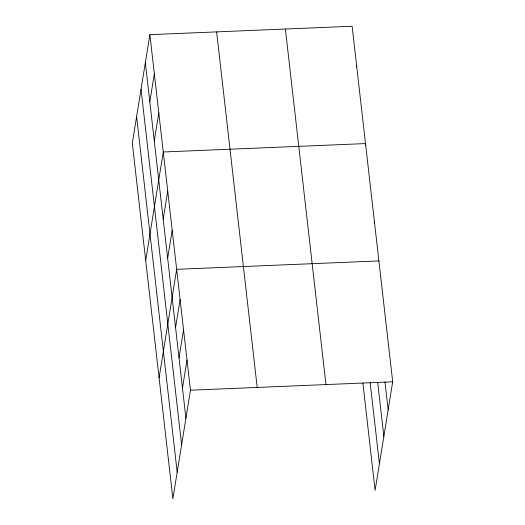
<?xml version="1.0" encoding="UTF-8"?>
<svg xmlns="http://www.w3.org/2000/svg" width="525" height="525" viewBox="0 0 525 525"><rect width="100%" height="100%" fill="white"/><g stroke="black" fill="none" stroke-linecap="round" stroke-linejoin="round"><path stroke-width="0.79" d="M149.881 34.657L132.307 143.194L172.876 498.75L190.457 390.213L149.881 34.657L352.124 26.25L392.693 381.806L375.119 490.343L362.867 382.974M149.809 101.804L154.343 73.769M154.271 140.917L158.806 112.882M145.694 260.525L163.275 151.994L365.512 143.581L365.256 145.182M163.196 219.135L167.737 191.1M167.659 258.248L172.2 230.213M159.082 377.862L176.662 269.325L378.899 260.918M175.567 327.58L180.108 299.545M179.018 357.807L183.56 329.772M182.464 388.027L187.005 359.992M356.331 66.964L356.587 65.362M374.181 223.407L374.437 221.806M190.457 390.213L392.693 381.806M384.976 382.003L388.152 409.841M377.678 382.325L383.854 436.406M370.164 382.653L379.417 463.778M285.383 29.026L325.959 384.582M216.622 31.881L257.197 387.437M145.34 62.692L185.916 418.248M141.041 89.257L181.611 444.813M136.605 116.629L177.181 472.185"/></g></svg>
